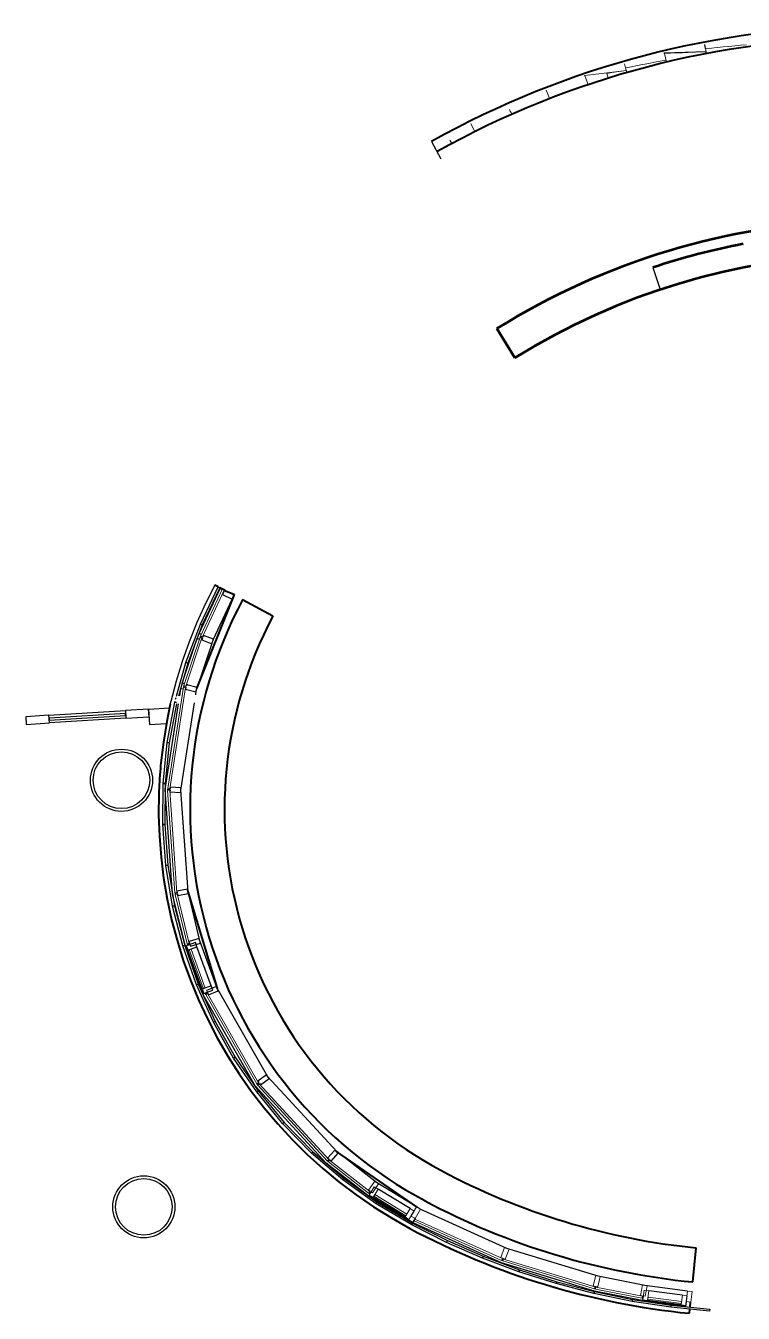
# Model space of a CAD drawing. Header units: millimetres. Extents: x 348697 to 1485586, y 7456 to 143477.
# Drawn here: x 1387544 to 1396782, y 13228 to 29807 of the extents above; entities that cross this region are included whole.
import ezdxf

# ---------------------------------------------------------------- set-up
doc = ezdxf.new("R2010")
doc.units = ezdxf.units.MM
doc.header["$LTSCALE"] = 1000
doc.layers.get('0').update_dxf_attribs({"linetype": 'CONTINUOUS'})
for name, color, linetype in [('A—\\M+5C3C5\\M+5B4B0', 135, 'CONTINUOUS'), ('A—\\M+5C7BD\\M+5CCE5', 7, 'CONTINUOUS'), ('E1-RD-1F$0$$0$A-GLAZ', 140, 'CONTINUOUS'), ('E1-RD-1F$0$$3$A-WALL', 7, 'CONTINUOUS'), ('E1-RD-1F$0$A-GLAZ', 140, 'CONTINUOUS'), ('E1-RD-1F$0$A-GLAZ-CWMG', 3, 'CONTINUOUS'), ('E1-RD-1F$0$A-WALL', 7, 'CONTINUOUS'), ('E1-RI-1F$0$A-GLAZ-CWMG', 3, 'CONTINUOUS'), ('E1-RI-1F$0$A-WALL', 7, 'CONTINUOUS')]:
    doc.layers.add(name, color=color, linetype=linetype)

msp = doc.modelspace()

# ---------------------------------------------------------------- linework, layer by layer
for centre, radius in [((1388776, 20091, 0), 400), ((1388776, 20091, 0), 365), ((1389064, 14598, 0), 400), ((1389064, 14598, 0), 365)]:
    msp.add_circle(centre, radius)
at = {"layer": 'A—\\M+5C3C5\\M+5B4B0'}
for p, q in [((1387843, 20929), (1387544, 20910)), ((1387544, 20910), (1387550, 20810)), ((1387843, 20929), (1388826, 20989)), ((1387849, 20829), (1387843, 20929)), ((1388828, 20952), (1387846, 20891)), ((1387846, 20891), (1387847, 20866)), ((1387847, 20866), (1388830, 20927)), ((1389126, 21008), (1388826, 20989)), ((1388826, 20989), (1388832, 20890)), ((1388830, 20927), (1388828, 20952)), ((1388832, 20890), (1389132, 20908)), ((1389132, 20908), (1389126, 21008)), ((1387550, 20810), (1387849, 20829)), ((1388832, 20890), (1387849, 20829))]:
    msp.add_line(p, q, dxfattribs=at)
for points in [[(1389126, 21008), (1389396, 21025)], [(1389126, 21008), (1389138, 20808)], [(1389138, 20808), (1389355, 20822)]]:
    msp.add_lwpolyline(points, dxfattribs=at)
at = {"layer": 'A—\\M+5C7BD\\M+5CCE5'}
for p, q in [((1393609, 25907), (1393842, 25532)), ((1390022, 22580), (1389977, 22604)), ((1390110, 22533), (1390044, 22569)), ((1390725, 22204), (1390335, 22413)), ((1396134, 13631), (1396177, 14071)), ((1396090, 13228), (1396095, 13281)), ((1396097, 13306), (1396104, 13370))]:
    msp.add_line(p, q, dxfattribs=at)
msp.add_lwpolyline([(1395618, 26694), (1395713, 26409)], dxfattribs=at)
at = {"layer": 'A—\\M+5C7BD\\M+5CCE5', "flags": 128}
for points in [[(1389977, 22604), (1389857, 22366), (1389746, 22122), (1389647, 21874), (1389558, 21622), (1389481, 21367), (1389391, 21024)], [(1389977, 22604), (1389857, 22366), (1389746, 22122), (1389647, 21874), (1389558, 21622), (1389481, 21367), (1389429, 21171)], [(1389405, 21069), (1389359, 20846), (1389316, 20583), (1389284, 20317)], [(1389277, 20242), (1389267, 20116), (1389261, 19991)], [(1389284, 20317), (1389280, 20280), (1389277, 20242)], [(1389258, 19915), (1389255, 19643), (1389264, 19371), (1389286, 19099), (1389319, 18829), (1389365, 18561), (1389422, 18295), (1389492, 18032), (1389572, 17772), (1389665, 17516), (1389768, 17264), (1389883, 17017), (1390008, 16776), (1390145, 16540), (1390291, 16311), (1390448, 16088), (1390614, 15873), (1390790, 15665), (1390974, 15465), (1391168, 15273), (1391370, 15091), (1391579, 14917), (1391797, 14753), (1392021, 14599), (1392252, 14455), (1392489, 14321)], [(1389261, 19991), (1389259, 19953), (1389258, 19915)]]:
    msp.add_lwpolyline(points, dxfattribs=at)
at = {"layer": 'A—\\M+5C7BD\\M+5CCE5'}
for centre, radius, start, end in [((1398492, 18051), 9250, 61.8687, 121.8687), ((1398492, 18051), 8808, 61.8687, 121.8687), ((1398492, 18051), 9108, 100.824, 108.3949), ((1395375, 19718), 5715, 151.8687, 241.8687), ((1395375, 19718), 5272, 151.8687, 241.8687), ((1397041, 22836), 8808, 241.8687, 264.3687), ((1397041, 22836), 9250, 241.8687, 264.3687), ((1397041, 22836), 9656, 241.8687, 264.3423)]:
    msp.add_arc(centre, radius, start, end, dxfattribs=at)
at = {"layer": 'E1-RD-1F$0$$0$A-GLAZ', "color": 8}
for p, q in [((1396296, 29513), (1396286, 29565)), ((1396296, 29513), (1396286, 29565)), ((1395765, 29460), (1396304, 29474)), ((1395765, 29460), (1396304, 29474)), ((1395767, 29450), (1395765, 29460)), ((1395767, 29450), (1395765, 29460)), ((1394744, 29163), (1394743, 29167)), ((1394744, 29163), (1394743, 29167))]:
    msp.add_line(p, q, dxfattribs=at)
at = {"layer": 'E1-RD-1F$0$$0$A-GLAZ', "lineweight": 13}
for p, q in [((1396296, 29513), (1396308, 29450)), ((1396296, 29513), (1396308, 29450)), ((1396308, 29450), (1396827, 29537)), ((1396308, 29450), (1396827, 29537)), ((1395767, 29450), (1395794, 29339)), ((1395767, 29450), (1395794, 29339)), ((1395794, 29339), (1395788, 29363)), ((1395794, 29339), (1395788, 29363)), ((1395794, 29339), (1396308, 29450)), ((1395794, 29339), (1396308, 29450)), ((1396308, 29450), (1396304, 29474)), ((1396308, 29450), (1396304, 29474)), ((1394743, 29167), (1395278, 29229)), ((1394743, 29167), (1395278, 29229)), ((1395025, 29194), (1395044, 29133)), ((1395025, 29194), (1395044, 29133)), ((1395267, 29267), (1395252, 29318)), ((1395267, 29267), (1395252, 29318)), ((1395267, 29267), (1395285, 29205)), ((1395267, 29267), (1395285, 29205)), ((1395285, 29205), (1395278, 29229)), ((1395285, 29205), (1395278, 29229)), ((1395285, 29205), (1395794, 29339)), ((1395285, 29205), (1395794, 29339)), ((1394775, 29072), (1394744, 29163)), ((1394775, 29072), (1394744, 29163)), ((1394783, 29048), (1394775, 29072)), ((1394783, 29048), (1394775, 29072)), ((1394257, 28947), (1394245, 28978)), ((1394257, 28947), (1394245, 28978)), ((1394257, 28947), (1394279, 28892)), ((1394257, 28947), (1394279, 28892)), ((1394279, 28892), (1394288, 28869)), ((1394279, 28892), (1394288, 28869)), ((1393783, 28709), (1393774, 28729)), ((1393783, 28709), (1393774, 28729)), ((1393792, 28690), (1393783, 28709)), ((1393792, 28690), (1393783, 28709)), ((1393802, 28667), (1393792, 28690)), ((1393802, 28667), (1393792, 28690)), ((1393277, 28541), (1393273, 28548)), ((1393277, 28541), (1393273, 28548)), ((1393277, 28541), (1393314, 28466)), ((1393277, 28541), (1393314, 28466)), ((1393314, 28466), (1393325, 28443)), ((1393314, 28466), (1393325, 28443)), ((1393005, 28333), (1393028, 28290)), ((1393005, 28333), (1393028, 28290))]:
    msp.add_line(p, q, dxfattribs=at)
at = {"layer": 'E1-RD-1F$0$$0$A-GLAZ', "lineweight": 13, "flags": 128}
for points in [[(1396824, 29562), (1396748, 29555), (1396673, 29548), (1396598, 29541), (1396522, 29534), (1396447, 29527), (1396372, 29520), (1396296, 29513)], [(1396824, 29562), (1396748, 29555), (1396673, 29548), (1396598, 29541), (1396522, 29534), (1396447, 29527), (1396372, 29520), (1396296, 29513)], [(1395788, 29363), (1395714, 29349), (1395639, 29336), (1395565, 29322), (1395490, 29308), (1395416, 29294), (1395342, 29280), (1395267, 29267)], [(1395788, 29363), (1395714, 29349), (1395639, 29336), (1395565, 29322), (1395490, 29308), (1395416, 29294), (1395342, 29280), (1395267, 29267)], [(1396304, 29474), (1396227, 29471), (1396150, 29467), (1396074, 29464), (1395997, 29460), (1395921, 29457), (1395844, 29453), (1395767, 29450)], [(1396304, 29474), (1396227, 29471), (1396150, 29467), (1396074, 29464), (1395997, 29460), (1395921, 29457), (1395844, 29453), (1395767, 29450)], [(1395278, 29229), (1395215, 29220), (1395151, 29212), (1395088, 29203), (1395025, 29194)], [(1395278, 29229), (1395215, 29220), (1395151, 29212), (1395088, 29203), (1395025, 29194)]]:
    msp.add_lwpolyline(points, dxfattribs=at)
at = {"layer": 'E1-RD-1F$0$$3$A-WALL'}
msp.add_line((1392767, 28318), (1392890, 28095), dxfattribs=at)
msp.add_line((1392767, 28318), (1392890, 28095), dxfattribs=at)
at = {"layer": 'E1-RD-1F$0$$3$A-WALL', "lineweight": 40}
for radius in [11755, 11755, 11605, 11605]:
    msp.add_arc((1398492, 18051), radius, 61.8687, 119.1474, dxfattribs=at)
at = {"layer": 'E1-RD-1F$0$A-GLAZ', "color": 8}
for p, q in [((1389792, 22103), (1390022, 22580)), ((1389792, 22103), (1390022, 22580)), ((1390044, 22569), (1389815, 22093)), ((1390044, 22569), (1389815, 22093)), ((1390022, 22580), (1390044, 22569)), ((1390022, 22580), (1390044, 22569)), ((1389606, 21607), (1389792, 22103)), ((1389606, 21607), (1389792, 22103)), ((1389792, 22103), (1389815, 22093)), ((1389815, 22093), (1389792, 22103)), ((1389792, 22103), (1389815, 22093)), ((1389815, 22093), (1389792, 22103)), ((1389606, 21607), (1389630, 21600)), ((1389630, 21600), (1389606, 21607)), ((1389606, 21607), (1389630, 21600)), ((1389630, 21600), (1389606, 21607)), ((1389366, 20577), (1389463, 21097)), ((1389366, 20577), (1389463, 21097)), ((1389484, 21075), (1389390, 20573)), ((1389484, 21075), (1389390, 20573)), ((1389463, 21097), (1389483, 21093)), ((1389483, 21093), (1389463, 21097)), ((1389463, 21097), (1389483, 21093)), ((1389483, 21093), (1389463, 21097)), ((1389314, 20050), (1389366, 20577)), ((1389314, 20050), (1389366, 20577)), ((1389390, 20573), (1389339, 20049)), ((1389390, 20573), (1389339, 20049)), ((1389366, 20577), (1389390, 20573)), ((1389390, 20573), (1389366, 20577)), ((1389366, 20577), (1389390, 20573)), ((1389390, 20573), (1389366, 20577)), ((1389308, 19521), (1389314, 20050)), ((1389308, 19521), (1389314, 20050)), ((1389314, 20050), (1389339, 20049)), ((1389339, 20049), (1389314, 20050)), ((1389314, 20050), (1389339, 20049)), ((1389339, 20049), (1389314, 20050)), ((1389339, 20049), (1389333, 19521)), ((1389339, 20049), (1389333, 19521)), ((1389308, 19521), (1389333, 19521)), ((1389348, 18993), (1389308, 19521)), ((1389333, 19521), (1389308, 19521)), ((1389308, 19521), (1389333, 19521)), ((1389348, 18993), (1389308, 19521)), ((1389333, 19521), (1389308, 19521)), ((1389333, 19521), (1389373, 18996)), ((1389333, 19521), (1389373, 18996)), ((1389348, 18993), (1389373, 18996)), ((1389373, 18996), (1389348, 18993)), ((1389348, 18993), (1389373, 18996)), ((1389373, 18996), (1389348, 18993)), ((1389434, 18470), (1389348, 18993)), ((1389434, 18470), (1389348, 18993)), ((1389373, 18996), (1389459, 18475)), ((1389373, 18996), (1389459, 18475)), ((1389434, 18470), (1389459, 18475)), ((1389459, 18475), (1389434, 18470)), ((1389434, 18470), (1389459, 18475)), ((1389459, 18475), (1389434, 18470)), ((1389566, 17957), (1389434, 18470)), ((1389566, 17957), (1389434, 18470)), ((1389459, 18475), (1389590, 17964)), ((1389459, 18475), (1389590, 17964)), ((1389566, 17957), (1389590, 17964)), ((1389590, 17964), (1389566, 17957)), ((1389566, 17957), (1389590, 17964)), ((1389590, 17964), (1389566, 17957)), ((1389741, 17457), (1389566, 17957)), ((1389741, 17457), (1389566, 17957)), ((1389590, 17964), (1389765, 17467)), ((1389590, 17964), (1389765, 17467)), ((1389741, 17457), (1389765, 17467)), ((1389765, 17467), (1389741, 17457)), ((1389741, 17457), (1389765, 17467)), ((1389765, 17467), (1389741, 17457)), ((1389960, 16975), (1389741, 17457)), ((1389960, 16975), (1389741, 17457)), ((1389765, 17467), (1389982, 16986)), ((1389765, 17467), (1389982, 16986)), ((1389960, 16975), (1389982, 16986)), ((1389982, 16986), (1389960, 16975)), ((1389960, 16975), (1389982, 16986)), ((1389982, 16986), (1389960, 16975)), ((1390219, 16514), (1389960, 16975)), ((1390219, 16514), (1389960, 16975)), ((1389982, 16986), (1390241, 16527)), ((1389982, 16986), (1390241, 16527)), ((1390219, 16514), (1390241, 16527)), ((1390241, 16527), (1390219, 16514)), ((1390219, 16514), (1390241, 16527)), ((1390241, 16527), (1390219, 16514)), ((1390518, 16077), (1390219, 16514)), ((1390518, 16077), (1390219, 16514)), ((1390241, 16527), (1390538, 16092)), ((1390241, 16527), (1390538, 16092)), ((1390518, 16077), (1390538, 16092)), ((1390538, 16092), (1390518, 16077)), ((1390518, 16077), (1390538, 16092)), ((1390538, 16092), (1390518, 16077)), ((1390538, 16092), (1390873, 15684)), ((1390538, 16092), (1390873, 15684)), ((1390854, 15667), (1390518, 16077)), ((1390854, 15667), (1390518, 16077)), ((1390873, 15684), (1390854, 15667)), ((1390854, 15667), (1390873, 15684)), ((1390873, 15684), (1390854, 15667)), ((1390854, 15667), (1390873, 15684)), ((1391225, 15289), (1390854, 15667)), ((1391225, 15289), (1390854, 15667)), ((1390873, 15684), (1391242, 15307)), ((1390873, 15684), (1391242, 15307)), ((1391225, 15289), (1391242, 15307)), ((1391242, 15307), (1391225, 15289)), ((1391225, 15289), (1391242, 15307)), ((1391242, 15307), (1391225, 15289)), ((1391626, 14944), (1391225, 15289)), ((1391626, 14944), (1391225, 15289)), ((1391242, 15307), (1391642, 14963)), ((1391242, 15307), (1391642, 14963)), ((1391626, 14944), (1391642, 14963)), ((1391642, 14963), (1391626, 14944)), ((1391626, 14944), (1391642, 14963)), ((1391642, 14963), (1391626, 14944)), ((1392057, 14635), (1391626, 14944)), ((1392057, 14635), (1391626, 14944)), ((1391642, 14963), (1392071, 14656)), ((1391642, 14963), (1392071, 14656)), ((1392071, 14656), (1392057, 14635)), ((1392057, 14635), (1392071, 14656)), ((1392071, 14656), (1392057, 14635)), ((1392057, 14635), (1392071, 14656)), ((1392513, 14366), (1392057, 14635)), ((1392513, 14366), (1392057, 14635)), ((1392071, 14656), (1392524, 14388)), ((1392071, 14656), (1392524, 14388)), ((1392513, 14366), (1392524, 14388)), ((1392524, 14388), (1392513, 14366)), ((1392513, 14366), (1392524, 14388)), ((1392524, 14388), (1392513, 14366)), ((1392962, 14140), (1392513, 14366)), ((1392962, 14140), (1392513, 14366)), ((1392524, 14388), (1392973, 14163)), ((1392524, 14388), (1392973, 14163)), ((1392962, 14140), (1392973, 14163)), ((1392973, 14163), (1392962, 14140)), ((1392962, 14140), (1392973, 14163)), ((1392973, 14163), (1392962, 14140)), ((1393423, 13939), (1392962, 14140)), ((1393423, 13939), (1392962, 14140)), ((1392973, 14163), (1393432, 13962)), ((1392973, 14163), (1393432, 13962)), ((1393423, 13939), (1393432, 13962)), ((1393432, 13962), (1393423, 13939)), ((1393423, 13939), (1393432, 13962)), ((1393432, 13962), (1393423, 13939)), ((1393893, 13761), (1393423, 13939)), ((1393893, 13761), (1393423, 13939)), ((1393432, 13962), (1393902, 13785)), ((1393432, 13962), (1393902, 13785)), ((1393893, 13761), (1393902, 13785)), ((1393902, 13785), (1393893, 13761)), ((1393893, 13761), (1393902, 13785)), ((1393902, 13785), (1393893, 13761)), ((1394373, 13609), (1393893, 13761)), ((1394373, 13609), (1393893, 13761)), ((1393902, 13785), (1394380, 13633)), ((1393902, 13785), (1394380, 13633)), ((1394373, 13609), (1394380, 13633)), ((1394380, 13633), (1394373, 13609)), ((1394373, 13609), (1394380, 13633)), ((1394380, 13633), (1394373, 13609)), ((1394859, 13482), (1394373, 13609)), ((1394859, 13482), (1394373, 13609)), ((1394380, 13633), (1394865, 13506)), ((1394380, 13633), (1394865, 13506)), ((1394859, 13482), (1394865, 13506)), ((1394865, 13506), (1394859, 13482)), ((1394859, 13482), (1394865, 13506)), ((1394865, 13506), (1394859, 13482)), ((1395352, 13381), (1394859, 13482)), ((1395352, 13381), (1394859, 13482)), ((1394865, 13506), (1395356, 13405)), ((1394865, 13506), (1395356, 13405)), ((1395352, 13381), (1395356, 13405)), ((1395356, 13405), (1395352, 13381)), ((1395352, 13381), (1395356, 13405)), ((1395356, 13405), (1395352, 13381)), ((1395849, 13305), (1395352, 13381)), ((1395849, 13305), (1395352, 13381)), ((1395356, 13405), (1395852, 13330)), ((1395356, 13405), (1395852, 13330)), ((1395849, 13305), (1395852, 13330)), ((1395852, 13330), (1395849, 13305)), ((1395849, 13305), (1395852, 13330)), ((1395852, 13330), (1395849, 13305)), ((1396349, 13256), (1395849, 13305)), ((1396349, 13256), (1395849, 13305)), ((1395852, 13330), (1396351, 13281)), ((1395852, 13330), (1396351, 13281)), ((1396351, 13281), (1396349, 13256)), ((1396351, 13281), (1396349, 13256))]:
    msp.add_line(p, q, dxfattribs=at)
at = {"layer": 'E1-RD-1F$0$A-GLAZ', "lineweight": 13}
for p, q in [((1390074, 22549), (1389795, 21948)), ((1390074, 22549), (1389795, 21948)), ((1390097, 22539), (1390074, 22549)), ((1390097, 22539), (1390074, 22549)), ((1389818, 21938), (1390097, 22539)), ((1389818, 21938), (1390097, 22539)), ((1389789, 21932), (1389580, 21310)), ((1389789, 21932), (1389580, 21310)), ((1389605, 21301), (1389813, 21924)), ((1389605, 21301), (1389813, 21924)), ((1389813, 21924), (1389789, 21932)), ((1389813, 21924), (1389789, 21932)), ((1389795, 21948), (1389818, 21938)), ((1389795, 21948), (1389818, 21938)), ((1389576, 21291), (1389372, 19983)), ((1389576, 21291), (1389372, 19983)), ((1389397, 19979), (1389601, 21287)), ((1389397, 19979), (1389601, 21287)), ((1389601, 21287), (1389576, 21291)), ((1389601, 21287), (1389576, 21291)), ((1389580, 21310), (1389605, 21301)), ((1389580, 21310), (1389605, 21301)), ((1389397, 19963), (1389371, 19961)), ((1389397, 19963), (1389371, 19961)), ((1389371, 19961), (1389464, 18641)), ((1389371, 19961), (1389464, 18641)), ((1389372, 19983), (1389397, 19979)), ((1389372, 19983), (1389397, 19979)), ((1389489, 18642), (1389397, 19963)), ((1389489, 18642), (1389397, 19963)), ((1389464, 18641), (1389489, 18642)), ((1389464, 18641), (1389489, 18642)), ((1389492, 18627), (1389467, 18621)), ((1389492, 18627), (1389467, 18621)), ((1389467, 18621), (1389622, 17983)), ((1389467, 18621), (1389622, 17983)), ((1389647, 17989), (1389492, 18627)), ((1389647, 17989), (1389492, 18627)), ((1389622, 17983), (1389647, 17989)), ((1389622, 17983), (1389647, 17989)), ((1389672, 17918), (1389648, 17910)), ((1389672, 17918), (1389648, 17910)), ((1389648, 17910), (1389832, 17407)), ((1389648, 17910), (1389832, 17407)), ((1389855, 17416), (1389672, 17918)), ((1389855, 17416), (1389672, 17918)), ((1389832, 17407), (1389855, 17416)), ((1389832, 17407), (1389855, 17416)), ((1389883, 17345), (1389861, 17332)), ((1389883, 17345), (1389861, 17332)), ((1389861, 17332), (1390517, 16183)), ((1389861, 17332), (1390517, 16183)), ((1390539, 16195), (1389883, 17345)), ((1390539, 16195), (1389883, 17345)), ((1390517, 16183), (1390539, 16195)), ((1390517, 16183), (1390539, 16195)), ((1390549, 16182), (1390530, 16165)), ((1390549, 16182), (1390530, 16165)), ((1390530, 16165), (1391426, 15191)), ((1390530, 16165), (1391426, 15191)), ((1391444, 15208), (1390549, 16182)), ((1391444, 15208), (1390549, 16182)), ((1391426, 15191), (1391444, 15208)), ((1391426, 15191), (1391444, 15208)), ((1391455, 15197), (1391440, 15177)), ((1391455, 15197), (1391440, 15177)), ((1391440, 15177), (1391959, 14775)), ((1391440, 15177), (1391959, 14775)), ((1391975, 14795), (1391455, 15197)), ((1391975, 14795), (1391455, 15197)), ((1391959, 14775), (1391975, 14795)), ((1391959, 14775), (1391975, 14795)), ((1392038, 14755), (1392025, 14734)), ((1392038, 14755), (1392025, 14734)), ((1392449, 14505), (1392038, 14755)), ((1392449, 14505), (1392038, 14755)), ((1392025, 14734), (1392436, 14483)), ((1392025, 14734), (1392436, 14483)), ((1392436, 14483), (1392449, 14505)), ((1392436, 14483), (1392449, 14505)), ((1392554, 14441), (1392544, 14418)), ((1392554, 14441), (1392544, 14418)), ((1393681, 13931), (1392554, 14441)), ((1393681, 13931), (1392554, 14441)), ((1392544, 14418), (1393670, 13908)), ((1392544, 14418), (1393670, 13908)), ((1393670, 13908), (1393681, 13931)), ((1393670, 13908), (1393681, 13931)), ((1393694, 13926), (1393687, 13901)), ((1393694, 13926), (1393687, 13901)), ((1393687, 13901), (1394865, 13544)), ((1393687, 13901), (1394865, 13544)), ((1394872, 13568), (1393694, 13926)), ((1394872, 13568), (1393694, 13926)), ((1394865, 13544), (1394872, 13568)), ((1394865, 13544), (1394872, 13568)), ((1394885, 13565), (1394880, 13540)), ((1394885, 13565), (1394880, 13540)), ((1394880, 13540), (1395478, 13421)), ((1394880, 13540), (1395478, 13421)), ((1395483, 13446), (1394885, 13565)), ((1395483, 13446), (1394885, 13565)), ((1395478, 13421), (1395483, 13446)), ((1395478, 13421), (1395483, 13446)), ((1395556, 13436), (1395553, 13411)), ((1395556, 13436), (1395553, 13411)), ((1395987, 13379), (1395556, 13436)), ((1395987, 13379), (1395556, 13436)), ((1395553, 13411), (1395984, 13354)), ((1395553, 13411), (1395984, 13354)), ((1395984, 13354), (1395987, 13379)), ((1395984, 13354), (1395987, 13379))]:
    msp.add_line(p, q, dxfattribs=at)
at = {"layer": 'E1-RD-1F$0$A-GLAZ-CWMG', "color": 8}
for p, q in [((1389778, 21983), (1390047, 22562)), ((1389778, 21983), (1390047, 22562)), ((1390047, 22562), (1390074, 22549)), ((1390047, 22562), (1390074, 22549)), ((1389959, 21898), (1390203, 22423)), ((1389959, 21898), (1390203, 22423)), ((1390097, 22539), (1390103, 22536)), ((1390097, 22539), (1390103, 22536)), ((1389815, 22093), (1389630, 21600)), ((1389815, 22093), (1389630, 21600)), ((1389559, 21342), (1389752, 21919)), ((1389559, 21342), (1389752, 21919)), ((1389752, 21919), (1389781, 21910)), ((1389752, 21919), (1389781, 21910)), ((1389805, 21970), (1389778, 21983)), ((1389805, 21970), (1389778, 21983)), ((1389794, 21946), (1389789, 21935)), ((1389794, 21946), (1389789, 21935)), ((1389789, 21935), (1389819, 21923)), ((1389789, 21935), (1389819, 21923)), ((1389823, 21934), (1389794, 21946)), ((1389823, 21934), (1389794, 21946)), ((1389795, 21930), (1389796, 21932)), ((1389795, 21930), (1389796, 21932)), ((1389800, 21943), (1389801, 21945)), ((1389800, 21943), (1389801, 21945)), ((1389805, 21902), (1389822, 21896)), ((1389805, 21902), (1389822, 21896)), ((1389819, 21923), (1389810, 21901)), ((1389819, 21923), (1389810, 21901)), ((1389810, 21901), (1389938, 21850)), ((1389810, 21901), (1389938, 21850)), ((1389832, 21957), (1389823, 21934)), ((1389832, 21957), (1389823, 21934)), ((1389845, 21952), (1389828, 21959)), ((1389845, 21952), (1389828, 21959)), ((1389960, 21906), (1389832, 21957)), ((1389960, 21906), (1389832, 21957)), ((1389938, 21850), (1389960, 21906)), ((1389938, 21850), (1389960, 21906)), ((1389959, 21898), (1389958, 21899)), ((1389959, 21898), (1389958, 21899)), ((1389749, 21278), (1389942, 21856)), ((1389749, 21278), (1389942, 21856)), ((1389941, 21856), (1389942, 21856)), ((1389941, 21856), (1389942, 21856)), ((1389485, 21174), (1389606, 21607)), ((1389485, 21174), (1389606, 21607)), ((1389630, 21600), (1389511, 21176)), ((1389630, 21600), (1389511, 21176)), ((1389528, 21177), (1389542, 21272)), ((1389528, 21177), (1389542, 21272)), ((1389542, 21272), (1389572, 21267)), ((1389542, 21272), (1389572, 21267)), ((1389588, 21332), (1389559, 21342)), ((1389588, 21332), (1389559, 21342)), ((1389579, 21307), (1389576, 21296)), ((1389579, 21307), (1389576, 21296)), ((1389576, 21296), (1389607, 21287)), ((1389576, 21296), (1389607, 21287)), ((1389610, 21299), (1389579, 21307)), ((1389610, 21299), (1389579, 21307)), ((1389597, 21263), (1389614, 21260)), ((1389597, 21263), (1389614, 21260)), ((1389607, 21287), (1389601, 21264)), ((1389607, 21287), (1389601, 21264)), ((1389601, 21264), (1389734, 21228)), ((1389601, 21264), (1389734, 21228)), ((1389616, 21322), (1389610, 21299)), ((1389616, 21322), (1389610, 21299)), ((1389629, 21318), (1389612, 21324)), ((1389629, 21318), (1389612, 21324)), ((1389749, 21286), (1389616, 21322)), ((1389749, 21286), (1389616, 21322)), ((1389732, 21190), (1389740, 21241)), ((1389732, 21190), (1389740, 21241)), ((1389734, 21228), (1389749, 21286)), ((1389734, 21228), (1389749, 21286)), ((1389737, 21241), (1389740, 21241)), ((1389737, 21241), (1389740, 21241)), ((1389748, 21271), (1389746, 21272)), ((1389748, 21271), (1389746, 21272)), ((1389749, 21278), (1389748, 21279)), ((1389749, 21278), (1389748, 21279)), ((1389340, 19973), (1389512, 21076)), ((1389340, 19973), (1389512, 21076)), ((1389463, 21097), (1389467, 21110)), ((1389463, 21097), (1389467, 21110)), ((1389474, 21136), (1389479, 21155)), ((1389474, 21136), (1389479, 21155)), ((1389541, 19965), (1389716, 21089)), ((1389541, 19965), (1389716, 21089)), ((1389435, 18626), (1389340, 19973)), ((1389435, 18626), (1389340, 19973)), ((1389403, 19977), (1389371, 19978)), ((1389371, 19978), (1389371, 19966)), ((1389403, 19977), (1389371, 19978)), ((1389371, 19978), (1389371, 19966)), ((1389371, 19966), (1389402, 19965)), ((1389371, 19966), (1389402, 19965)), ((1389402, 19965), (1389401, 19941)), ((1389402, 19965), (1389401, 19941)), ((1389401, 19941), (1389539, 19935)), ((1389401, 19941), (1389539, 19935)), ((1389404, 20001), (1389403, 19977)), ((1389404, 20001), (1389403, 19977)), ((1389542, 19995), (1389404, 20001)), ((1389542, 19995), (1389404, 20001)), ((1389539, 19935), (1389542, 19995)), ((1389539, 19935), (1389542, 19995)), ((1389633, 18657), (1389541, 19965)), ((1389633, 18657), (1389541, 19965)), ((1389595, 17966), (1389435, 18626)), ((1389595, 17966), (1389435, 18626)), ((1389437, 18618), (1389435, 18624)), ((1389437, 18618), (1389435, 18624)), ((1389495, 18641), (1389464, 18635)), ((1389495, 18641), (1389464, 18635)), ((1389464, 18635), (1389466, 18624)), ((1389464, 18635), (1389466, 18624)), ((1389466, 18624), (1389497, 18629)), ((1389466, 18624), (1389497, 18629)), ((1389627, 18690), (1389491, 18665)), ((1389627, 18690), (1389491, 18665)), ((1389491, 18665), (1389495, 18641)), ((1389491, 18665), (1389495, 18641)), ((1389497, 18629), (1389502, 18606)), ((1389497, 18629), (1389502, 18606)), ((1389502, 18606), (1389637, 18631)), ((1389502, 18606), (1389637, 18631)), ((1389637, 18631), (1389627, 18690)), ((1389637, 18631), (1389627, 18690)), ((1389787, 18024), (1389633, 18657)), ((1389787, 18024), (1389633, 18657)), ((1389828, 17328), (1389595, 17966)), ((1389828, 17328), (1389595, 17966)), ((1389728, 18003), (1389610, 17960)), ((1389728, 18003), (1389610, 17960)), ((1389610, 17960), (1389631, 17903)), ((1389610, 17960), (1389631, 17903)), ((1389653, 17990), (1389622, 17981)), ((1389653, 17990), (1389622, 17981)), ((1389622, 17981), (1389626, 17969)), ((1389622, 17981), (1389626, 17969)), ((1389626, 17969), (1389656, 17978)), ((1389626, 17969), (1389656, 17978)), ((1389631, 17903), (1389748, 17946)), ((1389631, 17903), (1389748, 17946)), ((1389778, 18053), (1389646, 18013)), ((1389778, 18053), (1389646, 18013)), ((1389646, 18013), (1389653, 17990)), ((1389646, 18013), (1389653, 17990)), ((1389656, 17978), (1389663, 17955)), ((1389656, 17978), (1389663, 17955)), ((1389663, 17955), (1389795, 17995)), ((1389663, 17955), (1389795, 17995)), ((1389748, 17946), (1389728, 18003)), ((1389748, 17946), (1389728, 18003)), ((1389932, 17444), (1389748, 17946)), ((1389932, 17444), (1389748, 17946)), ((1389795, 17995), (1389778, 18053)), ((1389795, 17995), (1389778, 18053)), ((1390010, 17412), (1389787, 18024)), ((1390010, 17412), (1389787, 18024)), ((1389815, 17401), (1389631, 17903)), ((1389815, 17401), (1389631, 17903)), ((1389932, 17444), (1389815, 17401)), ((1389932, 17444), (1389815, 17401)), ((1390000, 17437), (1389873, 17382)), ((1390000, 17437), (1389873, 17382)), ((1389953, 17387), (1389932, 17444)), ((1389953, 17387), (1389932, 17444)), ((1390023, 17381), (1390000, 17437)), ((1390023, 17381), (1390000, 17437)), ((1390660, 16274), (1390010, 17412)), ((1390660, 16274), (1390010, 17412)), ((1389815, 17401), (1389835, 17344)), ((1389815, 17401), (1389835, 17344)), ((1389827, 17330), (1389825, 17336)), ((1389827, 17330), (1389825, 17336)), ((1390498, 16155), (1389828, 17328)), ((1390498, 16155), (1389828, 17328)), ((1389835, 17344), (1389953, 17387)), ((1389835, 17344), (1389953, 17387)), ((1389882, 17360), (1389853, 17347)), ((1389882, 17360), (1389853, 17347)), ((1389853, 17347), (1389858, 17336)), ((1389853, 17347), (1389858, 17336)), ((1389858, 17336), (1389887, 17349)), ((1389858, 17336), (1389887, 17349)), ((1389873, 17382), (1389882, 17360)), ((1389873, 17382), (1389882, 17360)), ((1389887, 17349), (1389897, 17327)), ((1389887, 17349), (1389897, 17327)), ((1389897, 17327), (1390023, 17381)), ((1389897, 17327), (1390023, 17381)), ((1390642, 16298), (1390531, 16216)), ((1390642, 16298), (1390531, 16216)), ((1390566, 16168), (1390677, 16249)), ((1390566, 16168), (1390677, 16249)), ((1390677, 16249), (1390642, 16298)), ((1390677, 16249), (1390642, 16298)), ((1391547, 15309), (1390660, 16274)), ((1391547, 15309), (1390660, 16274)), ((1391411, 15161), (1390498, 16155)), ((1391411, 15161), (1390498, 16155)), ((1390545, 16197), (1390519, 16178)), ((1390545, 16197), (1390519, 16178)), ((1390519, 16178), (1390526, 16169)), ((1390519, 16178), (1390526, 16169)), ((1390526, 16169), (1390552, 16187)), ((1390526, 16169), (1390552, 16187)), ((1390531, 16216), (1390545, 16197)), ((1390531, 16216), (1390545, 16197)), ((1390552, 16187), (1390566, 16168)), ((1390552, 16187), (1390566, 16168)), ((1391522, 15330), (1391431, 15226)), ((1391522, 15330), (1391431, 15226)), ((1391477, 15187), (1391567, 15291)), ((1391477, 15187), (1391567, 15291)), ((1391567, 15291), (1391522, 15330)), ((1391567, 15291), (1391522, 15330)), ((1392062, 14910), (1391547, 15309)), ((1392062, 14910), (1391547, 15309)), ((1391949, 14745), (1391413, 15160)), ((1391949, 14745), (1391413, 15160)), ((1391418, 15156), (1391415, 15158)), ((1391418, 15156), (1391415, 15158)), ((1391449, 15211), (1391429, 15187)), ((1391449, 15211), (1391429, 15187)), ((1391429, 15187), (1391438, 15179)), ((1391429, 15187), (1391438, 15179)), ((1391431, 15226), (1391449, 15211)), ((1391431, 15226), (1391449, 15211)), ((1391438, 15179), (1391459, 15203)), ((1391438, 15179), (1391459, 15203)), ((1391459, 15203), (1391477, 15187)), ((1391459, 15203), (1391477, 15187)), ((1392576, 14597), (1392062, 14910)), ((1392576, 14597), (1392062, 14910)), ((1392492, 14575), (1392081, 14825)), ((1392492, 14575), (1392081, 14825)), ((1392523, 14395), (1391949, 14745)), ((1392523, 14395), (1391949, 14745)), ((1392427, 14468), (1392016, 14718)), ((1392427, 14468), (1392016, 14718)), ((1392584, 14596), (1392582, 14593)), ((1392584, 14596), (1392582, 14593)), ((1392624, 14568), (1392584, 14596)), ((1392624, 14568), (1392584, 14596)), ((1392556, 14448), (1392523, 14395)), ((1392556, 14448), (1392523, 14395)), ((1392554, 14441), (1392562, 14459)), ((1392554, 14441), (1392562, 14459)), ((1393738, 14063), (1392621, 14570)), ((1393738, 14063), (1392621, 14570)), ((1392531, 14391), (1392544, 14418)), ((1392531, 14391), (1392544, 14418)), ((1393668, 13876), (1392531, 14391)), ((1393668, 13876), (1392531, 14391)), ((1394914, 13706), (1393738, 14063)), ((1394914, 13706), (1393738, 14063)), ((1394865, 13512), (1393668, 13876)), ((1394865, 13512), (1393668, 13876)), ((1395513, 13587), (1394914, 13706)), ((1395513, 13587), (1394914, 13706)), ((1395481, 13390), (1394865, 13512)), ((1395481, 13390), (1394865, 13512)), ((1396066, 13514), (1395513, 13587)), ((1396066, 13514), (1395513, 13587)), ((1395998, 13460), (1395567, 13517)), ((1395998, 13460), (1395567, 13517)), ((1396040, 13316), (1395481, 13390)), ((1396040, 13316), (1395481, 13390)), ((1395982, 13336), (1395551, 13393)), ((1395982, 13336), (1395551, 13393)), ((1396048, 13377), (1396040, 13316)), ((1396048, 13377), (1396040, 13316))]:
    msp.add_line(p, q, dxfattribs=at)
at = {"layer": 'E1-RD-1F$0$A-GLAZ-CWMG', "lineweight": 18}
for p, q in [((1392037, 14927), (1391959, 14813)), ((1392037, 14927), (1391959, 14813)), ((1392087, 14893), (1392037, 14927)), ((1392087, 14893), (1392037, 14927)), ((1391959, 14813), (1391979, 14799)), ((1391959, 14813), (1391979, 14799)), ((1391979, 14799), (1391961, 14773)), ((1391979, 14799), (1391961, 14773)), ((1391961, 14773), (1391971, 14766)), ((1391961, 14773), (1391971, 14766)), ((1392029, 14856), (1391964, 14750)), ((1392029, 14856), (1391964, 14750)), ((1391971, 14766), (1391989, 14793)), ((1391971, 14766), (1391989, 14793)), ((1391989, 14793), (1392009, 14779)), ((1391989, 14793), (1392009, 14779)), ((1392009, 14779), (1392087, 14893)), ((1392009, 14779), (1392087, 14893)), ((1392016, 14718), (1392081, 14825)), ((1392016, 14718), (1392081, 14825)), ((1392081, 14825), (1392029, 14856)), ((1392081, 14825), (1392029, 14856)), ((1391964, 14750), (1392016, 14718)), ((1391964, 14750), (1392016, 14718)), ((1392576, 14597), (1392504, 14479)), ((1392576, 14597), (1392504, 14479)), ((1392627, 14566), (1392576, 14597)), ((1392627, 14566), (1392576, 14597)), ((1392492, 14575), (1392427, 14468)), ((1392492, 14575), (1392427, 14468)), ((1392427, 14468), (1392478, 14437)), ((1392427, 14468), (1392478, 14437)), ((1392478, 14437), (1392543, 14544)), ((1392478, 14437), (1392543, 14544)), ((1392543, 14544), (1392492, 14575)), ((1392543, 14544), (1392492, 14575)), ((1392504, 14479), (1392556, 14448)), ((1392504, 14479), (1392556, 14448)), ((1392556, 14448), (1392627, 14566)), ((1392556, 14448), (1392627, 14566)), ((1393710, 14073), (1393662, 13944)), ((1393710, 14073), (1393662, 13944)), ((1393662, 13944), (1393684, 13936)), ((1393662, 13944), (1393684, 13936)), ((1393684, 13936), (1393673, 13906)), ((1393684, 13936), (1393673, 13906)), ((1393684, 13902), (1393695, 13932)), ((1393684, 13902), (1393695, 13932)), ((1393695, 13932), (1393718, 13923)), ((1393695, 13932), (1393718, 13923)), ((1393766, 14052), (1393710, 14073)), ((1393766, 14052), (1393710, 14073)), ((1393718, 13923), (1393766, 14052)), ((1393718, 13923), (1393766, 14052)), ((1393673, 13906), (1393684, 13902)), ((1393673, 13906), (1393684, 13902)), ((1394882, 13714), (1394851, 13579)), ((1394882, 13714), (1394851, 13579)), ((1394941, 13700), (1394882, 13714)), ((1394941, 13700), (1394882, 13714)), ((1394910, 13566), (1394941, 13700)), ((1394910, 13566), (1394941, 13700)), ((1394851, 13579), (1394875, 13574)), ((1394851, 13579), (1394875, 13574)), ((1394875, 13574), (1394867, 13543)), ((1394875, 13574), (1394867, 13543)), ((1394867, 13543), (1394879, 13540)), ((1394867, 13543), (1394879, 13540)), ((1394879, 13540), (1394886, 13571)), ((1394879, 13540), (1394886, 13571)), ((1394886, 13571), (1394910, 13566)), ((1394886, 13571), (1394910, 13566)), ((1395484, 13592), (1395461, 13456)), ((1395484, 13592), (1395461, 13456)), ((1395461, 13456), (1395485, 13452)), ((1395461, 13456), (1395485, 13452)), ((1395485, 13452), (1395480, 13420)), ((1395485, 13452), (1395480, 13420)), ((1395543, 13582), (1395484, 13592)), ((1395543, 13582), (1395484, 13592)), ((1395508, 13524), (1395491, 13401)), ((1395508, 13524), (1395491, 13401)), ((1395492, 13418), (1395497, 13450)), ((1395492, 13418), (1395497, 13450)), ((1395497, 13450), (1395520, 13446)), ((1395497, 13450), (1395520, 13446)), ((1395567, 13517), (1395508, 13524)), ((1395567, 13517), (1395508, 13524)), ((1395520, 13446), (1395543, 13582)), ((1395520, 13446), (1395543, 13582)), ((1395551, 13393), (1395567, 13517)), ((1395551, 13393), (1395567, 13517)), ((1395480, 13420), (1395492, 13418)), ((1395480, 13420), (1395492, 13418)), ((1395491, 13401), (1395551, 13393)), ((1395491, 13401), (1395551, 13393))]:
    msp.add_line(p, q, dxfattribs=at)
at = {"layer": 'E1-RD-1F$0$A-GLAZ-CWMG', "color": 135, "lineweight": 18}
for p, q in [((1395998, 13460), (1395982, 13336)), ((1395998, 13460), (1395982, 13336)), ((1396058, 13452), (1395998, 13460)), ((1396058, 13452), (1395998, 13460)), ((1396041, 13328), (1396058, 13452)), ((1396041, 13328), (1396058, 13452)), ((1396066, 13514), (1396048, 13377)), ((1396066, 13514), (1396048, 13377)), ((1396126, 13506), (1396066, 13514)), ((1396126, 13506), (1396066, 13514)), ((1396108, 13370), (1396126, 13506)), ((1396108, 13370), (1396126, 13506)), ((1395982, 13336), (1396041, 13328)), ((1395982, 13336), (1396041, 13328)), ((1396048, 13377), (1396108, 13370)), ((1396048, 13377), (1396108, 13370))]:
    msp.add_line(p, q, dxfattribs=at)
at = {"layer": 'E1-RD-1F$0$A-WALL', "lineweight": 53}
msp.add_line((1393609, 25907), (1393842, 25532), dxfattribs=at)
at = {"layer": 'E1-RD-1F$0$A-WALL', "lineweight": 40}
for p, q in [((1390022, 22580), (1389977, 22604)), ((1390110, 22533), (1390044, 22569)), ((1389748, 21271), (1390231, 22484)), ((1389748, 21271), (1390231, 22484)), ((1390115, 22531), (1390231, 22484)), ((1390115, 22531), (1390231, 22484)), ((1390725, 22204), (1390335, 22413)), ((1390012, 17409), (1389633, 18660)), ((1390012, 17409), (1389633, 18660)), ((1392584, 14596), (1391545, 15311)), ((1392584, 14596), (1391545, 15311)), ((1396134, 13631), (1396177, 14071)), ((1396090, 13228), (1396095, 13281)), ((1396097, 13306), (1396104, 13370))]:
    msp.add_line(p, q, dxfattribs=at)
at = {"layer": 'E1-RD-1F$0$A-WALL'}
msp.add_lwpolyline([(1395618, 26694), (1395713, 26409)], dxfattribs=at)
at = {"layer": 'E1-RD-1F$0$A-WALL', "lineweight": 40, "flags": 128}
for points in [[(1389405, 21069), (1389359, 20846), (1389316, 20583), (1389284, 20317)], [(1389277, 20242), (1389267, 20116), (1389261, 19991)], [(1389284, 20317), (1389280, 20280), (1389277, 20242)], [(1389258, 19915), (1389255, 19643), (1389264, 19371), (1389286, 19099), (1389319, 18829), (1389365, 18561), (1389422, 18295), (1389492, 18032), (1389572, 17772), (1389665, 17516), (1389768, 17264), (1389883, 17017), (1390008, 16776), (1390145, 16540), (1390291, 16311), (1390448, 16088), (1390614, 15873), (1390790, 15665), (1390974, 15465), (1391168, 15273), (1391370, 15091), (1391579, 14917), (1391797, 14753), (1392021, 14599), (1392252, 14455), (1392489, 14321)], [(1389261, 19991), (1389259, 19953), (1389258, 19915)]]:
    msp.add_lwpolyline(points, dxfattribs=at)
at = {"layer": 'E1-RD-1F$0$A-WALL', "lineweight": 53}
for radius, start, end in [(9250, 61.8687, 121.8687), (8808, 61.8687, 121.8687), (9108, 100.824, 108.3949)]:
    msp.add_arc((1398492, 18051), radius, start, end, dxfattribs=at)
at = {"layer": 'E1-RD-1F$0$A-WALL', "lineweight": 40}
for centre, radius, start, end in [((1395375, 19718), 5715, 151.8687, 241.8687), ((1395375, 19718), 5272, 151.8687, 241.8687), ((1397041, 22836), 8808, 241.8687, 264.3687), ((1397041, 22836), 9250, 241.8687, 264.3687), ((1397041, 22836), 9656, 241.8687, 264.3423)]:
    msp.add_arc(centre, radius, start, end, dxfattribs=at)
at = {"layer": 'E1-RI-1F$0$A-GLAZ-CWMG', "color": 8}
for p, q in [((1390103, 22536), (1390078, 22482)), ((1390103, 22536), (1390078, 22482)), ((1390078, 22482), (1390203, 22423)), ((1390078, 22482), (1390203, 22423)), ((1390228, 22478), (1390103, 22536)), ((1390228, 22478), (1390103, 22536)), ((1390203, 22423), (1390228, 22478)), ((1390203, 22423), (1390228, 22478))]:
    msp.add_line(p, q, dxfattribs=at)
at = {"layer": 'E1-RI-1F$0$A-WALL', "lineweight": 40, "flags": 128}
msp.add_lwpolyline([(1389258, 19915), (1389255, 19643), (1389264, 19371), (1389286, 19099), (1389319, 18829), (1389365, 18561), (1389422, 18295), (1389492, 18032), (1389572, 17772), (1389665, 17516), (1389768, 17264), (1389883, 17017), (1390008, 16776), (1390145, 16540), (1390291, 16311), (1390448, 16088), (1390614, 15873), (1390790, 15665), (1390974, 15465), (1391168, 15273), (1391370, 15091), (1391579, 14917), (1391797, 14753), (1392021, 14599), (1392252, 14455), (1392489, 14321)], dxfattribs=at)
at = {"layer": 'E1-RI-1F$0$A-WALL', "lineweight": 40}
msp.add_arc((1397041, 22836), 9656, 241.8687, 264.3423, dxfattribs=at)

doc.saveas('drawing.dxf')
